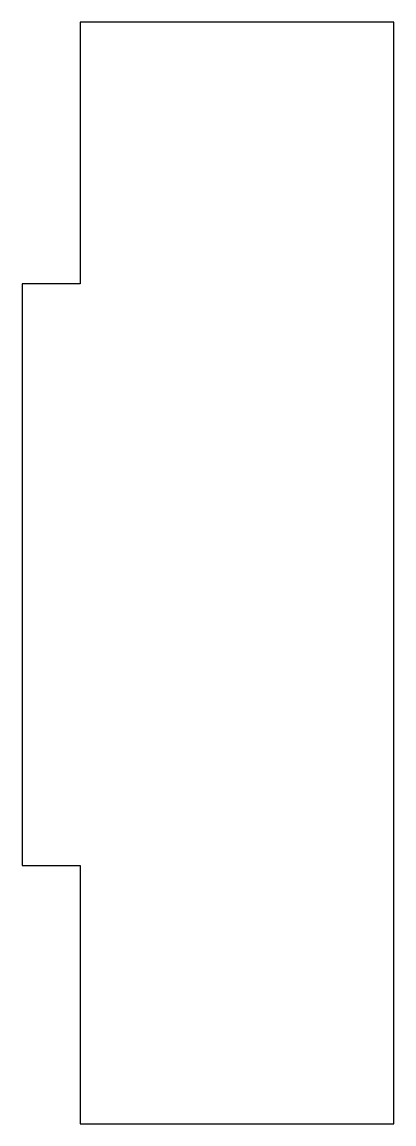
# Model space of a CAD drawing. Extents: x -14537.9 to -14505.9, y 6579.4 to 6674.2.
import ezdxf

# ---------------------------------------------------------------- set-up
doc = ezdxf.new("R2010")
doc.units = 0
doc.layers.get('0').update_dxf_attribs({"linetype": 'CONTINUOUS'})

msp = doc.modelspace()

# ---------------------------------------------------------------- linework, layer by layer
at = {"linetype": 'CONTINUOUS'}
for p, q in [((-14505.88, 6674.17), (-14532.89, 6674.17)), ((-14532.89, 6674.17), (-14532.89, 6651.66)), ((-14505.88, 6579.43), (-14505.88, 6674.17)), ((-14532.89, 6651.66), (-14537.89, 6651.66)), ((-14537.89, 6651.66), (-14537.89, 6601.66)), ((-14537.89, 6601.66), (-14532.89, 6601.66)), ((-14532.89, 6601.66), (-14532.89, 6579.43)), ((-14532.89, 6579.43), (-14505.88, 6579.43))]:
    msp.add_line(p, q, dxfattribs=at)

doc.saveas('drawing.dxf')
